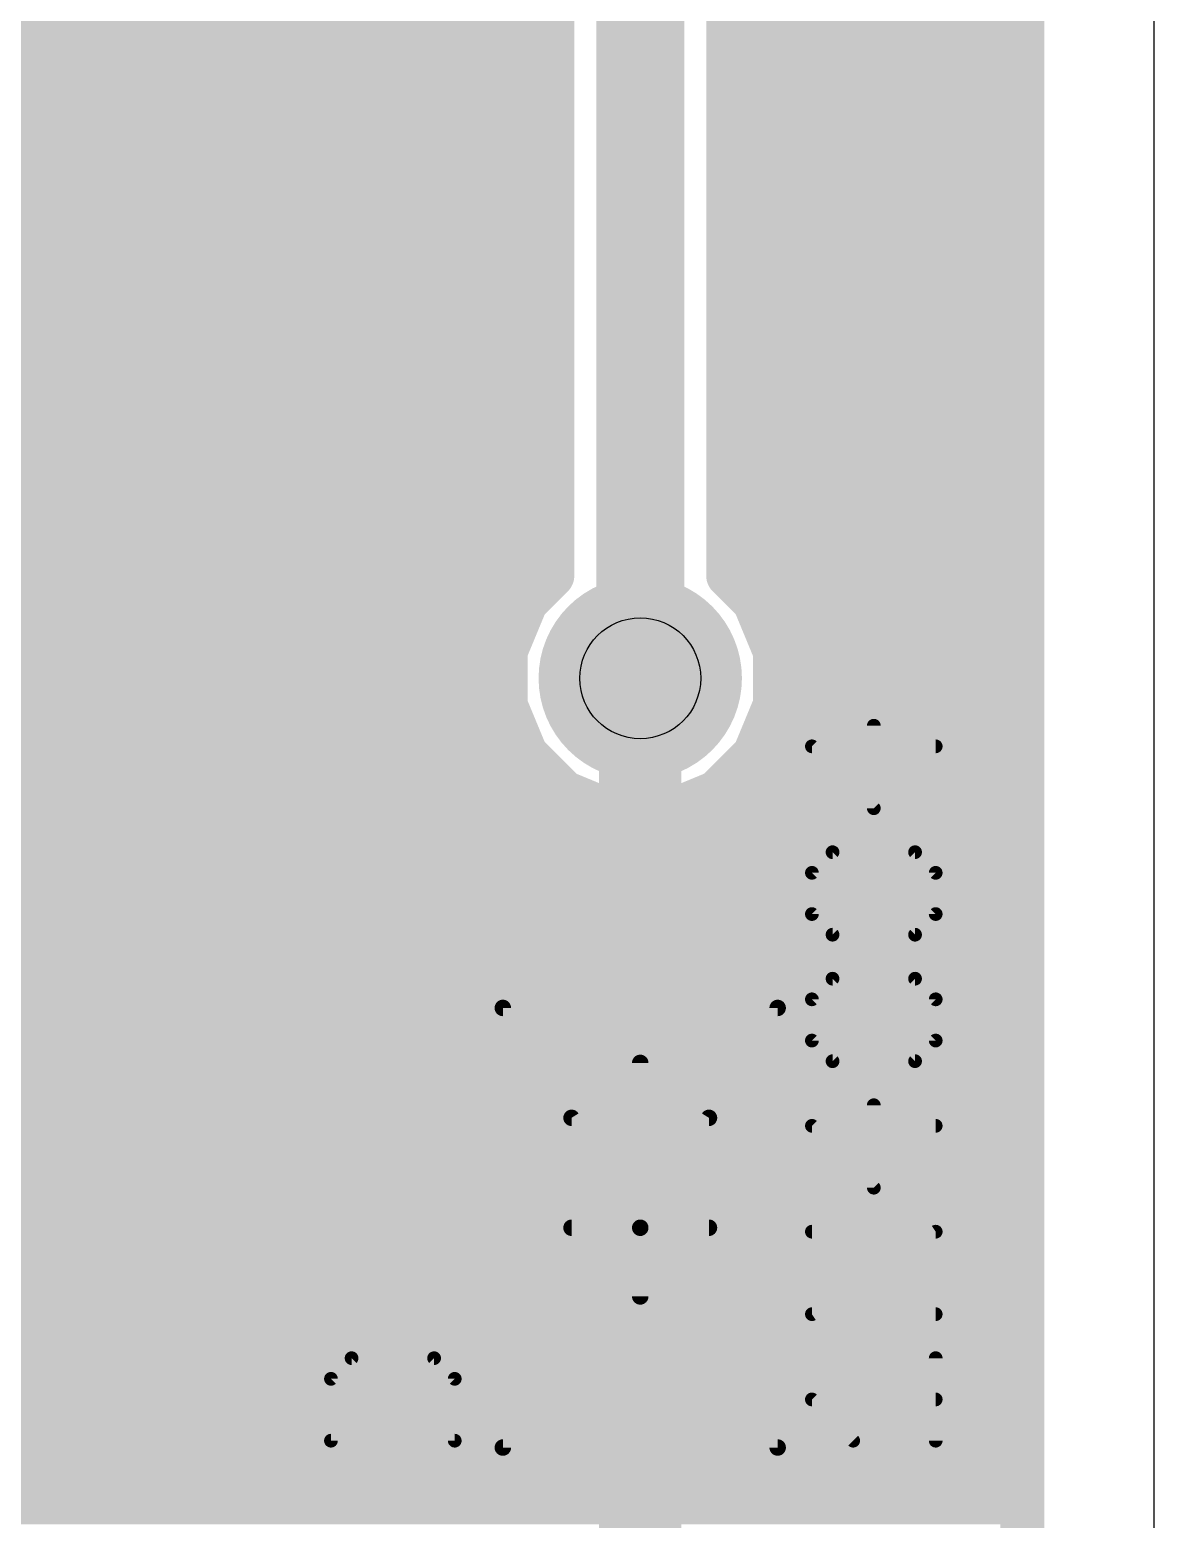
# Model space of a CAD drawing. Extents: x 0 to 35.2, y 0 to 45.7.
# Drawn here: x 24.84 to 35.23, y 20.17 to 33.93 of the extents above; entities that cross this region are included whole.
import ezdxf

# ---------------------------------------------------------------- set-up
doc = ezdxf.new("R2010")
doc.units = 0
for name, color, linetype in [('16', 175, 'CONTINUOUS'), ('17', 82, 'CONTINUOUS'), ('20', 7, 'CONTINUOUS'), ('21', 253, 'CONTINUOUS'), ('23', 7, 'CONTINUOUS'), ('25', 253, 'CONTINUOUS'), ('27', 253, 'CONTINUOUS'), ('29', 253, 'CONTINUOUS'), ('30', 253, 'CONTINUOUS'), ('44', 253, 'CONTINUOUS'), ('51', 253, 'CONTINUOUS')]:
    doc.layers.add(name, color=color, linetype=linetype)

# ---------------------------------------------------------------- blocks, each defined once
blk = doc.blocks.new('RECT')
blk.add_solid([(-0.5, -0.5), (0.5, -0.5), (-0.5, 0.5), (0.5, 0.5)])
blk = doc.blocks.new('ROUNDP')
at = {"const_width": 0.5}
blk.add_lwpolyline([(0, -0.25, 1), (0, 0.25, 1), (0, -0.25)], format="xyb", dxfattribs=at)

msp = doc.modelspace()

# ---------------------------------------------------------------- linework, layer by layer
at = {"layer": '16'}
for points, const_width in [([(34.0108, 41.0801), (34.0108, 10.4319)], 0.4064), ([(30.48, 39.37), (30.48, 27.94)], 0.8128), ([(31.2928, 28.8873), (31.2928, 39.5317)], 0.4064), ([(29.6672, 38.5572), (29.6672, 28.8873)], 0.4064), ([(15.7988, 34.1376), (29.6672, 34.1376)], 0.4064), ([(31.2928, 34.1376), (34.0108, 34.1376)], 0.4064), ([(15.7988, 33.7312), (29.6672, 33.7312)], 0.4064), ([(31.2928, 33.7312), (34.0108, 33.7312)], 0.4064), ([(21.2298, 33.3248), (29.6672, 33.3248)], 0.4064), ([(31.2928, 33.3248), (34.0108, 33.3248)], 0.4064), ([(21.5386, 32.9184), (29.6672, 32.9184)], 0.4064), ([(31.2928, 32.9184), (34.0108, 32.9184)], 0.4064), ([(21.6981, 32.512), (29.6672, 32.512)], 0.4064), ([(31.2928, 32.512), (34.0108, 32.512)], 0.4064), ([(22.1045, 32.1056), (29.6672, 32.1056)], 0.4064), ([(31.2928, 32.1056), (34.0108, 32.1056)], 0.4064), ([(22.3751, 31.6992), (29.6672, 31.6992)], 0.4064), ([(31.2928, 31.6992), (34.0108, 31.6992)], 0.4064), ([(22.4028, 31.2928), (29.6672, 31.2928)], 0.4064), ([(31.2928, 31.2928), (34.0108, 31.2928)], 0.4064), ([(22.4028, 30.8864), (29.6672, 30.8864)], 0.4064), ([(31.2928, 30.8864), (34.0108, 30.8864)], 0.4064), ([(22.4028, 30.48), (29.6672, 30.48)], 0.4064), ([(31.2928, 30.48), (34.0108, 30.48)], 0.4064), ([(22.4028, 30.0736), (29.6672, 30.0736)], 0.4064), ([(31.2928, 30.0736), (34.0108, 30.0736)], 0.4064), ([(22.4028, 29.6672), (29.6672, 29.6672)], 0.4064), ([(31.2928, 29.6672), (34.0108, 29.6672)], 0.4064), ([(22.4028, 29.2608), (29.6672, 29.2608)], 0.4064), ([(31.2928, 29.2608), (34.0108, 29.2608)], 0.4064), ([(22.4357, 28.8544), (29.6343, 28.8544)], 0.4064), ([(29.6672, 28.8873), (29.4249, 28.645)], 0.4064), ([(31.5351, 28.645), (31.2928, 28.8873)], 0.4064), ([(31.3257, 28.8544), (34.0108, 28.8544)], 0.4064), ([(29.4249, 28.645), (29.2354, 28.1876)], 0.4064), ([(31.7246, 28.1876), (31.5351, 28.645)], 0.4064), ([(22.7267, 28.448), (29.3433, 28.448)], 0.4064), ([(31.6167, 28.448), (34.0108, 28.448)], 0.4064), ([(29.2354, 28.1876), (29.2354, 27.6924)], 0.4064), ([(31.7246, 27.6924), (31.7246, 28.1876)], 0.4064), ([(22.8346, 28.0416), (29.2354, 28.0416)], 0.4064), ([(31.7246, 28.0416), (34.0108, 28.0416)], 0.4064), ([(22.8109, 27.6352), (29.2591, 27.6352)], 0.4064), ([(29.2354, 27.6924), (29.4249, 27.235)], 0.4064), ([(31.5351, 27.235), (31.7246, 27.6924)], 0.4064), ([(31.7009, 27.6352), (34.0108, 27.6352)], 0.4064), ([(22.6389, 27.2288), (29.4311, 27.2288)], 0.4064), ([(29.4249, 27.235), (29.775, 26.8849)], 0.4064), ([(31.185, 26.8849), (31.5351, 27.235)], 0.4064), ([(31.5289, 27.2288), (34.0108, 27.2288)], 0.4064), ([(22.1442, 26.8224), (29.9258, 26.8224)], 0.4064), ([(29.775, 26.8849), (30.2324, 26.6954)], 0.4064), ([(30.7276, 26.6954), (31.185, 26.8849)], 0.4064), ([(31.0342, 26.8224), (34.0108, 26.8224)], 0.4064), ([(30.2324, 26.6954), (30.7276, 26.6954)], 0.4064), ([(18.5928, 26.416), (34.0108, 26.416)], 0.4064), ([(18.5928, 26.0096), (34.0108, 26.0096)], 0.4064), ([(18.5928, 25.6032), (34.0108, 25.6032)], 0.4064), ([(18.5928, 25.1968), (34.0108, 25.1968)], 0.4064), ([(18.5928, 24.7904), (34.0108, 24.7904)], 0.4064), ([(18.5928, 24.384), (34.0108, 24.384)], 0.4064), ([(18.5928, 23.9776), (34.0108, 23.9776)], 0.4064), ([(18.5928, 23.5712), (34.0108, 23.5712)], 0.4064), ([(18.5928, 23.1648), (34.0108, 23.1648)], 0.4064), ([(18.5928, 22.7584), (34.0108, 22.7584)], 0.4064), ([(18.4215, 22.352), (34.0108, 22.352)], 0.4064), ([(1.2192, 21.9456), (34.0108, 21.9456)], 0.4064), ([(1.2192, 21.5392), (34.0108, 21.5392)], 0.4064), ([(1.2192, 21.1328), (34.0108, 21.1328)], 0.4064), ([(1.2192, 20.7264), (34.0108, 20.7264)], 0.4064), ([(1.2192, 20.32), (34.0108, 20.32)], 0.4064)]:
    msp.add_lwpolyline(points, dxfattribs=dict(at, const_width=const_width))
for points, const_width in [([(29.6672, 33.6296, 1), (29.6672, 33.8328)], 0.2032), ([(31.2928, 33.8328, 1), (31.2928, 33.6296)], 0.2032), ([(34.0108, 33.6296, 1), (34.0108, 33.8328)], 0.2032), ([(29.6672, 33.2232, 1), (29.6672, 33.4264)], 0.2032), ([(31.2928, 33.4264, 1), (31.2928, 33.2232)], 0.2032), ([(34.0108, 33.2232, 1), (34.0108, 33.4264)], 0.2032), ([(29.6672, 32.8168, 1), (29.6672, 33.02)], 0.2032), ([(31.2928, 33.02, 1), (31.2928, 32.8168)], 0.2032), ([(34.0108, 32.8168, 1), (34.0108, 33.02)], 0.2032), ([(29.6672, 32.4104, 1), (29.6672, 32.6136)], 0.2032), ([(31.2928, 32.6136, 1), (31.2928, 32.4104)], 0.2032), ([(34.0108, 32.4104, 1), (34.0108, 32.6136)], 0.2032), ([(29.6672, 32.004, 1), (29.6672, 32.2072)], 0.2032), ([(31.2928, 32.2072, 1), (31.2928, 32.004)], 0.2032), ([(34.0108, 32.004, 1), (34.0108, 32.2072)], 0.2032), ([(29.6672, 31.5976, 1), (29.6672, 31.8008)], 0.2032), ([(31.2928, 31.8008, 1), (31.2928, 31.5976)], 0.2032), ([(34.0108, 31.5976, 1), (34.0108, 31.8008)], 0.2032), ([(29.6672, 31.1912, 1), (29.6672, 31.3944)], 0.2032), ([(31.2928, 31.3944, 1), (31.2928, 31.1912)], 0.2032), ([(34.0108, 31.1912, 1), (34.0108, 31.3944)], 0.2032), ([(29.6672, 30.7848, 1), (29.6672, 30.988)], 0.2032), ([(31.2928, 30.988, 1), (31.2928, 30.7848)], 0.2032), ([(34.0108, 30.7848, 1), (34.0108, 30.988)], 0.2032), ([(29.6672, 30.3784, 1), (29.6672, 30.5816)], 0.2032), ([(31.2928, 30.5816, 1), (31.2928, 30.3784)], 0.2032), ([(34.0108, 30.3784, 1), (34.0108, 30.5816)], 0.2032), ([(29.6672, 29.972, 1), (29.6672, 30.1752)], 0.2032), ([(31.2928, 30.1752, 1), (31.2928, 29.972)], 0.2032), ([(34.0108, 29.972, 1), (34.0108, 30.1752)], 0.2032), ([(29.6672, 29.5656, 1), (29.6672, 29.7688)], 0.2032), ([(31.2928, 29.7688, 1), (31.2928, 29.5656)], 0.2032), ([(34.0108, 29.5656, 1), (34.0108, 29.7688)], 0.2032), ([(29.6672, 29.1592, 1), (29.6672, 29.3624)], 0.2032), ([(31.2928, 29.3624, 1), (31.2928, 29.1592)], 0.2032), ([(34.0108, 29.1592, 1), (34.0108, 29.3624)], 0.2032), ([(29.739, 28.8155, 1), (29.5954, 28.9592)], 0.2032), ([(29.6343, 28.7528, 1), (29.6343, 28.956)], 0.2032), ([(31.3646, 28.9592, 1), (31.221, 28.8155)], 0.2032), ([(31.3257, 28.956, 1), (31.3257, 28.7528)], 0.2032), ([(34.0108, 28.7528, 1), (34.0108, 28.956)], 0.2032), ([(29.5656, 28.8873, 1), (29.7688, 28.8873)], 0.2032), ([(31.1912, 28.8873, 1), (31.3944, 28.8873)], 0.2032), ([(29.353, 28.7168, 1), (29.4967, 28.5732)], 0.2032), ([(29.5187, 28.6061, 1), (29.331, 28.6839)], 0.2032), ([(31.629, 28.6839, 1), (31.4413, 28.6061)], 0.2032), ([(31.4633, 28.5732, 1), (31.607, 28.7168)], 0.2032), ([(29.3433, 28.3464, 1), (29.3433, 28.5496)], 0.2032), ([(31.6167, 28.5496, 1), (31.6167, 28.3464)], 0.2032), ([(34.0108, 28.3464, 1), (34.0108, 28.5496)], 0.2032), ([(29.337, 28.1876, 1), (29.1338, 28.1876)], 0.2032), ([(31.8262, 28.1876, 1), (31.623, 28.1876)], 0.2032), ([(29.1415, 28.2264, 1), (29.3293, 28.1487)], 0.2032), ([(29.2354, 27.94, 1), (29.2354, 28.1432)], 0.2032), ([(31.7246, 28.1432, 1), (31.7246, 27.94)], 0.2032), ([(31.6307, 28.1487, 1), (31.8185, 28.2264)], 0.2032), ([(34.0108, 27.94, 1), (34.0108, 28.1432)], 0.2032), ([(30.2768, 27.94, 1), (30.6832, 27.94)], 0.4064), ([(29.3293, 27.7313, 1), (29.1415, 27.6536)], 0.2032), ([(29.2591, 27.5336, 1), (29.2591, 27.7368)], 0.2032), ([(31.7009, 27.7368, 1), (31.7009, 27.5336)], 0.2032), ([(31.8185, 27.6536, 1), (31.6307, 27.7313)], 0.2032), ([(34.0108, 27.5336, 1), (34.0108, 27.7368)], 0.2032), ([(29.1338, 27.6924, 1), (29.337, 27.6924)], 0.2032), ([(31.623, 27.6924, 1), (31.8262, 27.6924)], 0.2032), ([(29.4967, 27.3068, 1), (29.353, 27.1631)], 0.2032), ([(29.4311, 27.1272, 1), (29.4311, 27.3304)], 0.2032), ([(31.5289, 27.3304, 1), (31.5289, 27.1272)], 0.2032), ([(31.607, 27.1631, 1), (31.4633, 27.3068)], 0.2032), ([(34.0108, 27.1272, 1), (34.0108, 27.3304)], 0.2032), ([(29.331, 27.1961, 1), (29.5187, 27.2739)], 0.2032), ([(31.4413, 27.2739, 1), (31.629, 27.1961)], 0.2032), ([(29.8139, 26.9787, 1), (29.7361, 26.791)], 0.2032), ([(29.7031, 26.813, 1), (29.8468, 26.9567)], 0.2032), ([(29.9258, 26.7208, 1), (29.9258, 26.924)], 0.2032), ([(31.0342, 26.924, 1), (31.0342, 26.7208)], 0.2032), ([(31.1132, 26.9567, 1), (31.2568, 26.813)], 0.2032), ([(31.2239, 26.791, 1), (31.1461, 26.9787)], 0.2032), ([(34.0108, 26.7208, 1), (34.0108, 26.924)], 0.2032), ([(30.2324, 26.797, 1), (30.2324, 26.5938)], 0.2032), ([(30.1936, 26.6015, 1), (30.2713, 26.7893)], 0.2032), ([(30.6887, 26.7893, 1), (30.7664, 26.6015)], 0.2032), ([(30.7276, 26.5938, 1), (30.7276, 26.797)], 0.2032), ([(34.0108, 26.3144, 1), (34.0108, 26.5176)], 0.2032), ([(34.0108, 25.908, 1), (34.0108, 26.1112)], 0.2032), ([(34.0108, 25.5016, 1), (34.0108, 25.7048)], 0.2032), ([(34.0108, 25.0952, 1), (34.0108, 25.2984)], 0.2032), ([(34.0108, 24.6888, 1), (34.0108, 24.892)], 0.2032), ([(34.0108, 24.2824, 1), (34.0108, 24.4856)], 0.2032), ([(34.0108, 23.876, 1), (34.0108, 24.0792)], 0.2032), ([(34.0108, 23.4696, 1), (34.0108, 23.6728)], 0.2032), ([(34.0108, 23.0632, 1), (34.0108, 23.2664)], 0.2032), ([(34.0108, 22.6568, 1), (34.0108, 22.86)], 0.2032), ([(34.0108, 22.2504, 1), (34.0108, 22.4536)], 0.2032), ([(34.0108, 21.844, 1), (34.0108, 22.0472)], 0.2032), ([(34.0108, 21.4376, 1), (34.0108, 21.6408)], 0.2032), ([(34.0108, 21.0312, 1), (34.0108, 21.2344)], 0.2032), ([(34.0108, 20.6248, 1), (34.0108, 20.828)], 0.2032), ([(34.0108, 20.2184, 1), (34.0108, 20.4216)], 0.2032)]:
    msp.add_lwpolyline(points, format="xyb", dxfattribs=dict(at, const_width=const_width))
at = {"layer": '20'}
msp.add_line((35.23, 0), (35.23, 45.71), dxfattribs=at)
at = {"layer": '21', "const_width": 0.1524}
for points in [[(31.75, 24.892), (29.21, 24.892)], [(29.21, 20.828), (29.21, 24.892)], [(31.75, 24.892), (31.75, 20.828)], [(30.48, 22.86), (30.48, 24.384)], [(29.845, 23.876), (31.115, 23.876)], [(30.48, 22.86), (29.845, 23.876)], [(31.115, 23.876), (30.48, 22.86)], [(29.845, 22.86), (30.48, 22.86)], [(30.48, 22.225), (30.48, 22.86)], [(30.48, 22.86), (31.115, 22.86)], [(29.21, 20.828), (31.75, 20.828)]]:
    msp.add_lwpolyline(points, dxfattribs=at)
at = {"layer": '21', "const_width": 0.0762}
for points in [[(29.21, 24.9301, 1), (29.21, 24.8539)], [(29.2481, 24.892, 1), (29.1719, 24.892)], [(31.7881, 24.892, 1), (31.7119, 24.892)], [(31.75, 24.8539, 1), (31.75, 24.9301)], [(30.5181, 24.384, 1), (30.4419, 24.384)], [(29.845, 23.9141, 1), (29.845, 23.8379)], [(29.8773, 23.8962, 1), (29.8127, 23.8558)], [(31.1473, 23.8558, 1), (31.0827, 23.8962)], [(31.115, 23.8379, 1), (31.115, 23.9141)], [(29.845, 22.8981, 1), (29.845, 22.8219)], [(30.5181, 22.86, 1), (30.4419, 22.86)], [(30.48, 22.8981, 1), (30.48, 22.8219)], [(30.4477, 22.8802, 1), (30.5123, 22.8398)], [(30.4419, 22.86, 1), (30.5181, 22.86)], [(30.4477, 22.8398, 1), (30.5123, 22.8802)], [(30.48, 22.8219, 1), (30.48, 22.8981)], [(31.115, 22.8219, 1), (31.115, 22.8981)], [(30.4419, 22.225, 1), (30.5181, 22.225)], [(29.21, 20.8661, 1), (29.21, 20.7899)], [(29.1719, 20.828, 1), (29.2481, 20.828)], [(31.7119, 20.828, 1), (31.7881, 20.828)], [(31.75, 20.7899, 1), (31.75, 20.8661)]]:
    msp.add_lwpolyline(points, format="xyb", dxfattribs=at)
at = {"layer": '23'}
msp.add_point((30.48, 22.86), dxfattribs=at)
at = {"layer": '25', "const_width": 0.127}
for points in [[(27.8122, 21.6542), (27.6215, 21.4635)], [(28.5748, 21.6542), (27.8122, 21.6542)], [(28.7655, 21.4635), (28.5748, 21.6542)], [(27.6215, 21.4635), (27.6215, 20.8915)], [(28.7655, 20.8915), (28.7655, 21.4635)], [(27.6215, 20.8915), (28.7655, 20.8915)]]:
    msp.add_lwpolyline(points, dxfattribs=at)
at = {"layer": '25', "const_width": 0.0635}
for points in [[(27.8122, 21.6859, 1), (27.8122, 21.6224)], [(27.8346, 21.6317, 1), (27.7897, 21.6766)], [(28.5973, 21.6766, 1), (28.5524, 21.6317)], [(28.5748, 21.6224, 1), (28.5748, 21.6859)], [(27.6533, 21.4635, 1), (27.5898, 21.4635)], [(27.5991, 21.4859, 1), (27.644, 21.441)], [(28.7973, 21.4635, 1), (28.7338, 21.4635)], [(28.743, 21.441, 1), (28.788, 21.4859)], [(27.6215, 20.9232, 1), (27.6215, 20.8598)], [(28.7655, 20.8598, 1), (28.7655, 20.9232)], [(27.5898, 20.8915, 1), (27.6533, 20.8915)], [(28.7338, 20.8915, 1), (28.7973, 20.8915)]]:
    msp.add_lwpolyline(points, format="xyb", dxfattribs=at)
at = {"layer": '27', "const_width": 0.127}
for points in [[(32.6385, 26.7385), (32.6385, 27.5011)], [(33.2105, 27.3105), (32.0665, 27.3105)], [(32.0665, 27.3105), (32.6385, 26.7385)], [(32.0665, 26.1411), (32.2572, 26.3317)], [(32.2572, 26.3317), (33.0198, 26.3317)], [(33.0198, 25.5691), (32.2572, 26.3317)], [(33.0198, 26.3317), (33.2105, 26.1411)], [(32.0665, 25.7598), (32.0665, 26.1411)], [(33.2105, 26.1411), (33.2105, 25.7598)], [(32.2572, 25.5691), (32.0665, 25.7598)], [(33.2105, 25.7598), (33.0198, 25.5691)], [(33.0198, 25.5691), (32.2572, 25.5691)], [(32.0665, 24.9717), (32.2572, 25.1623)], [(32.2572, 25.1623), (33.0198, 25.1623)], [(33.0198, 24.3997), (32.2572, 25.1623)], [(33.0198, 25.1623), (33.2105, 24.9717)], [(32.0665, 24.5904), (32.0665, 24.9717)], [(33.2105, 24.9717), (33.2105, 24.5904)], [(32.2572, 24.3997), (32.0665, 24.5904)], [(33.2105, 24.5904), (33.0198, 24.3997)], [(33.0198, 24.3997), (32.2572, 24.3997)], [(32.6385, 23.2303), (32.6385, 23.9929)], [(33.2105, 23.8023), (32.0665, 23.8023)], [(32.0665, 23.8023), (32.6385, 23.2303)], [(32.0665, 22.0609), (33.2105, 22.8235)], [(33.2105, 22.8235), (32.0665, 22.8235)], [(33.2105, 22.0609), (32.0665, 22.0609)], [(33.2105, 20.8915), (33.2105, 21.6542)], [(32.4479, 20.8915), (32.0665, 21.2728)], [(32.0665, 21.2728), (33.2105, 21.2728)]]:
    msp.add_lwpolyline(points, dxfattribs=at)
at = {"layer": '27', "const_width": 0.0635}
for points in [[(32.6703, 27.5011, 1), (32.6068, 27.5011)], [(32.0665, 27.3422, 1), (32.0665, 27.2787)], [(32.089, 27.3329, 1), (32.0441, 27.288)], [(33.2105, 27.2787, 1), (33.2105, 27.3422)], [(32.6068, 26.7385, 1), (32.6703, 26.7385)], [(32.6161, 26.716, 1), (32.661, 26.7609)], [(32.2572, 26.3635, 1), (32.2572, 26.3)], [(32.2796, 26.3542, 1), (32.2347, 26.3093)], [(32.2796, 26.3093, 1), (32.2347, 26.3542)], [(33.0423, 26.3542, 1), (32.9974, 26.3093)], [(33.0198, 26.3, 1), (33.0198, 26.3635)], [(32.0983, 26.1411, 1), (32.0348, 26.1411)], [(32.0441, 26.1635, 1), (32.089, 26.1186)], [(33.2423, 26.1411, 1), (33.1788, 26.1411)], [(33.188, 26.1186, 1), (33.233, 26.1635)], [(32.0348, 25.7598, 1), (32.0983, 25.7598)], [(32.089, 25.7822, 1), (32.0441, 25.7373)], [(33.1788, 25.7598, 1), (33.2423, 25.7598)], [(33.233, 25.7373, 1), (33.188, 25.7822)], [(32.2572, 25.6008, 1), (32.2572, 25.5373)], [(32.2347, 25.5466, 1), (32.2796, 25.5915)], [(32.9974, 25.5915, 1), (33.0423, 25.5466)], [(32.9974, 25.5466, 1), (33.0423, 25.5915)], [(33.0198, 25.5373, 1), (33.0198, 25.6008)], [(32.2572, 25.1941, 1), (32.2572, 25.1306)], [(32.2796, 25.1848, 1), (32.2347, 25.1399)], [(32.2796, 25.1399, 1), (32.2347, 25.1848)], [(33.0423, 25.1848, 1), (32.9974, 25.1399)], [(33.0198, 25.1306, 1), (33.0198, 25.1941)], [(32.0983, 24.9717, 1), (32.0348, 24.9717)], [(32.0441, 24.9941, 1), (32.089, 24.9492)], [(33.2423, 24.9717, 1), (33.1788, 24.9717)], [(33.188, 24.9492, 1), (33.233, 24.9941)], [(32.089, 24.6128, 1), (32.0441, 24.5679)], [(33.233, 24.5679, 1), (33.188, 24.6128)], [(32.0348, 24.5904, 1), (32.0983, 24.5904)], [(33.1788, 24.5904, 1), (33.2423, 24.5904)], [(32.2572, 24.4314, 1), (32.2572, 24.3679)], [(32.2347, 24.3772, 1), (32.2796, 24.4221)], [(32.9974, 24.4221, 1), (33.0423, 24.3772)], [(32.9974, 24.3772, 1), (33.0423, 24.4221)], [(33.0198, 24.3679, 1), (33.0198, 24.4314)], [(32.6703, 23.9929, 1), (32.6068, 23.9929)], [(32.0665, 23.834, 1), (32.0665, 23.7705)], [(32.089, 23.8247, 1), (32.0441, 23.7798)], [(33.2105, 23.7705, 1), (33.2105, 23.834)], [(32.6161, 23.2078, 1), (32.661, 23.2527)], [(32.6068, 23.2303, 1), (32.6703, 23.2303)], [(32.0665, 22.8553, 1), (32.0665, 22.7918)], [(33.2281, 22.7971, 1), (33.1929, 22.85)], [(33.2105, 22.7918, 1), (33.2105, 22.8553)], [(32.0665, 22.0926, 1), (32.0665, 22.0291)], [(32.0489, 22.0873, 1), (32.0841, 22.0345)], [(33.2105, 22.0291, 1), (33.2105, 22.0926)], [(33.2423, 21.6542, 1), (33.1788, 21.6542)], [(32.0665, 21.3046, 1), (32.0665, 21.2411)], [(32.089, 21.2953, 1), (32.0441, 21.2504)], [(33.2105, 21.2411, 1), (33.2105, 21.3046)], [(32.4254, 20.869, 1), (32.4703, 20.914)], [(33.1788, 20.8915, 1), (33.2423, 20.8915)]]:
    msp.add_lwpolyline(points, format="xyb", dxfattribs=at)
at = {"layer": '44'}
msp.add_circle((30.48, 27.94), 0.5588, dxfattribs=at)
at = {"layer": '51', "const_width": 0.762}
msp.add_lwpolyline([(30.48, 27.94), (30.48, 26.924)], dxfattribs=at)
at = {"layer": '51', "const_width": 0.381}
for points in [[(30.6705, 27.94, 1), (30.2895, 27.94)], [(30.2895, 26.924, 1), (30.6705, 26.924)]]:
    msp.add_lwpolyline(points, format="xyb", dxfattribs=at)

# ---------------------------------------------------------------- block references
at = {"layer": '17', "xscale": 1.6764, "yscale": 1.6764, "rotation": 90}
msp.add_blockref('ROUNDP', (30.48, 27.94), dxfattribs=at)
msp.add_blockref('ROUNDP', (30.48, 27.94), dxfattribs=at)
at = {"layer": '21', "rotation": 90}
for p, xscale, yscale in [((30.48, 25.8445), 1.905, 0.762), ((30.48, 21.463), 0.508, 2.54), ((30.48, 19.8755), 1.905, 0.762)]:
    msp.add_blockref('RECT', p, dxfattribs=dict(at, xscale=xscale, yscale=yscale))
at = {"layer": '29', "xscale": 1.8796, "yscale": 1.8796, "rotation": 90}
msp.add_blockref('ROUNDP', (30.48, 27.94), dxfattribs=at)
at = {"layer": '30', "xscale": 1.8796, "yscale": 1.8796, "rotation": 90}
msp.add_blockref('ROUNDP', (30.48, 27.94), dxfattribs=at)

doc.saveas('drawing.dxf')
